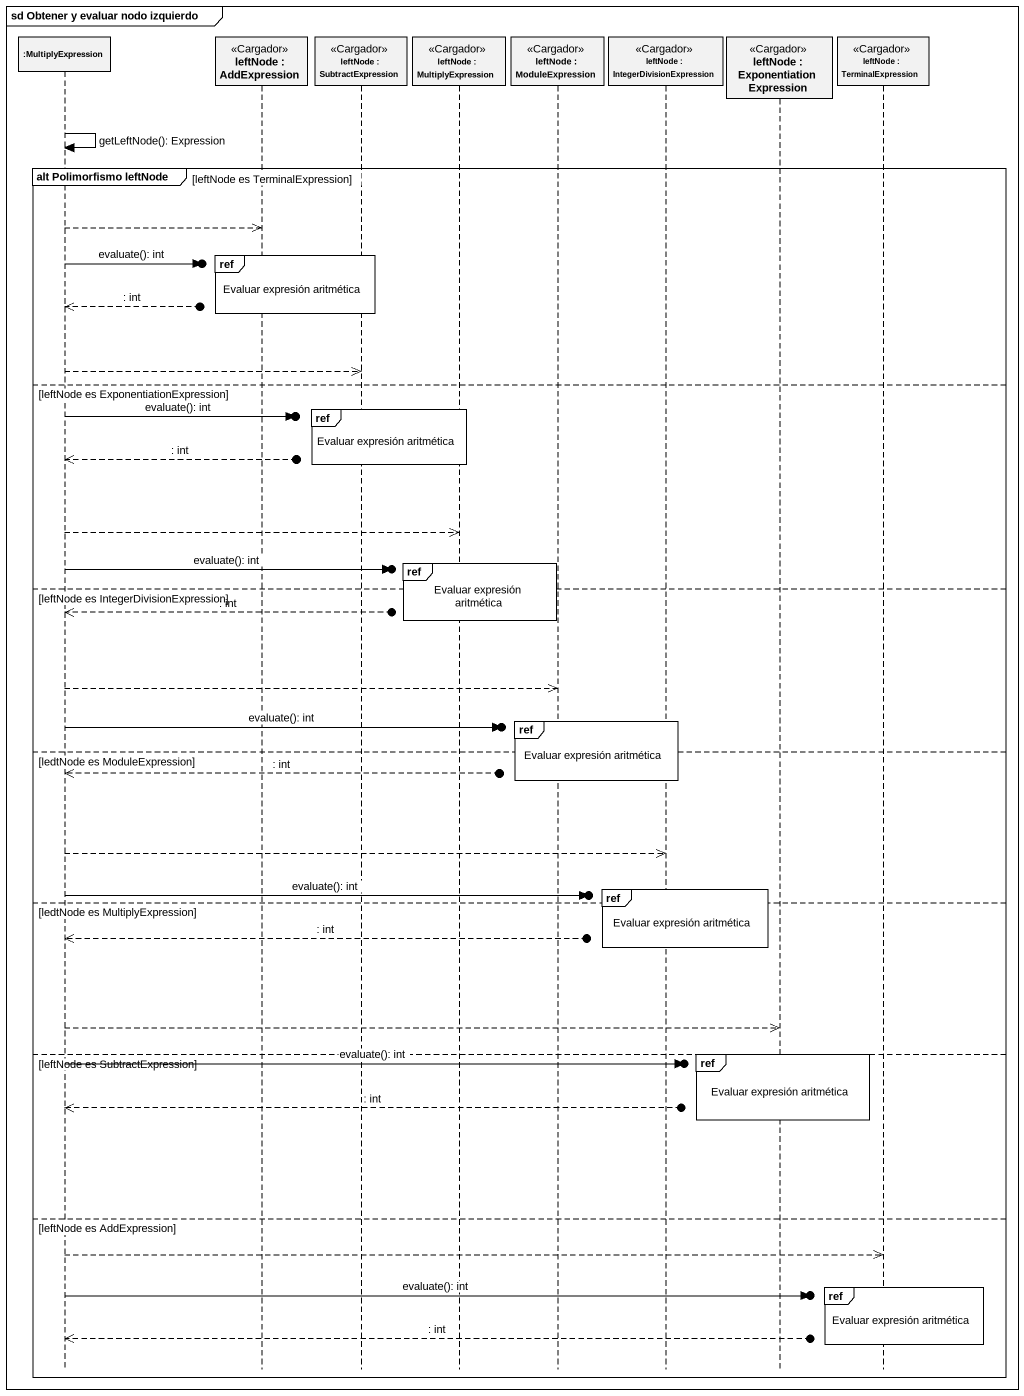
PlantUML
@startuml
mainframe sd Obtener y evaluar nodo izquierdo
hide footbox
participant ":MultiplyExpression" as MultiplyExpression
participant "leftNode : AddExpression" as leftNode <<Cargador>>
participant "leftNode : SubtractExpression" as leftNode_2 <<Cargador>>
participant "leftNode : MultiplyExpression" as leftNode_3 <<Cargador>>
participant "leftNode : ModuleExpression" as leftNode_4 <<Cargador>>
participant "leftNode : IntegerDivisionExpression" as leftNode_5 <<Cargador>>
participant "leftNode : ExponentiationExpression" as leftNode_6 <<Cargador>>
participant "leftNode : TerminalExpression" as leftNode_7 <<Cargador>>

MultiplyExpression -> MultiplyExpression : getLeftNode(): Expression
group alt Polimorfismo leftNode [leftNode es TerminalExpression]
  MultiplyExpression -->> leftNode
  ref over leftNode, leftNode_2 : Evaluar expresión aritmética
  MultiplyExpression ->o] : evaluate(): int
  MultiplyExpression <<--o] : : int
  MultiplyExpression -->> leftNode_2
else leftNode es ExponentiationExpression
  ref over leftNode_2, leftNode_3 : Evaluar expresión aritmética
  MultiplyExpression ->o] : evaluate(): int
  MultiplyExpression <<--o] : : int
  MultiplyExpression -->> leftNode_3
  ref over leftNode_3 : Evaluar expresión aritmética
  MultiplyExpression ->o] : evaluate(): int
else leftNode es IntegerDivisionExpression
  MultiplyExpression <<--o] : : int
  MultiplyExpression -->> leftNode_4
  ref over leftNode_4, leftNode_5 : Evaluar expresión aritmética
  MultiplyExpression ->o] : evaluate(): int
else ledtNode es ModuleExpression
  MultiplyExpression <<--o] : : int
  MultiplyExpression -->> leftNode_5
  ref over leftNode_5 : Evaluar expresión aritmética
  MultiplyExpression ->o] : evaluate(): int
else ledtNode es MultiplyExpression
  MultiplyExpression <<--o] : : int
  MultiplyExpression -->> leftNode_6
else leftNode es SubtractExpression
  ref over leftNode_6 : Evaluar expresión aritmética
  MultiplyExpression ->o] : evaluate(): int
  MultiplyExpression <<--o] : : int
else leftNode es AddExpression
  MultiplyExpression -->> leftNode_7
  ref over leftNode_7 : Evaluar expresión aritmética
  MultiplyExpression ->o] : evaluate(): int
  MultiplyExpression <<--o] : : int
end
@enduml
